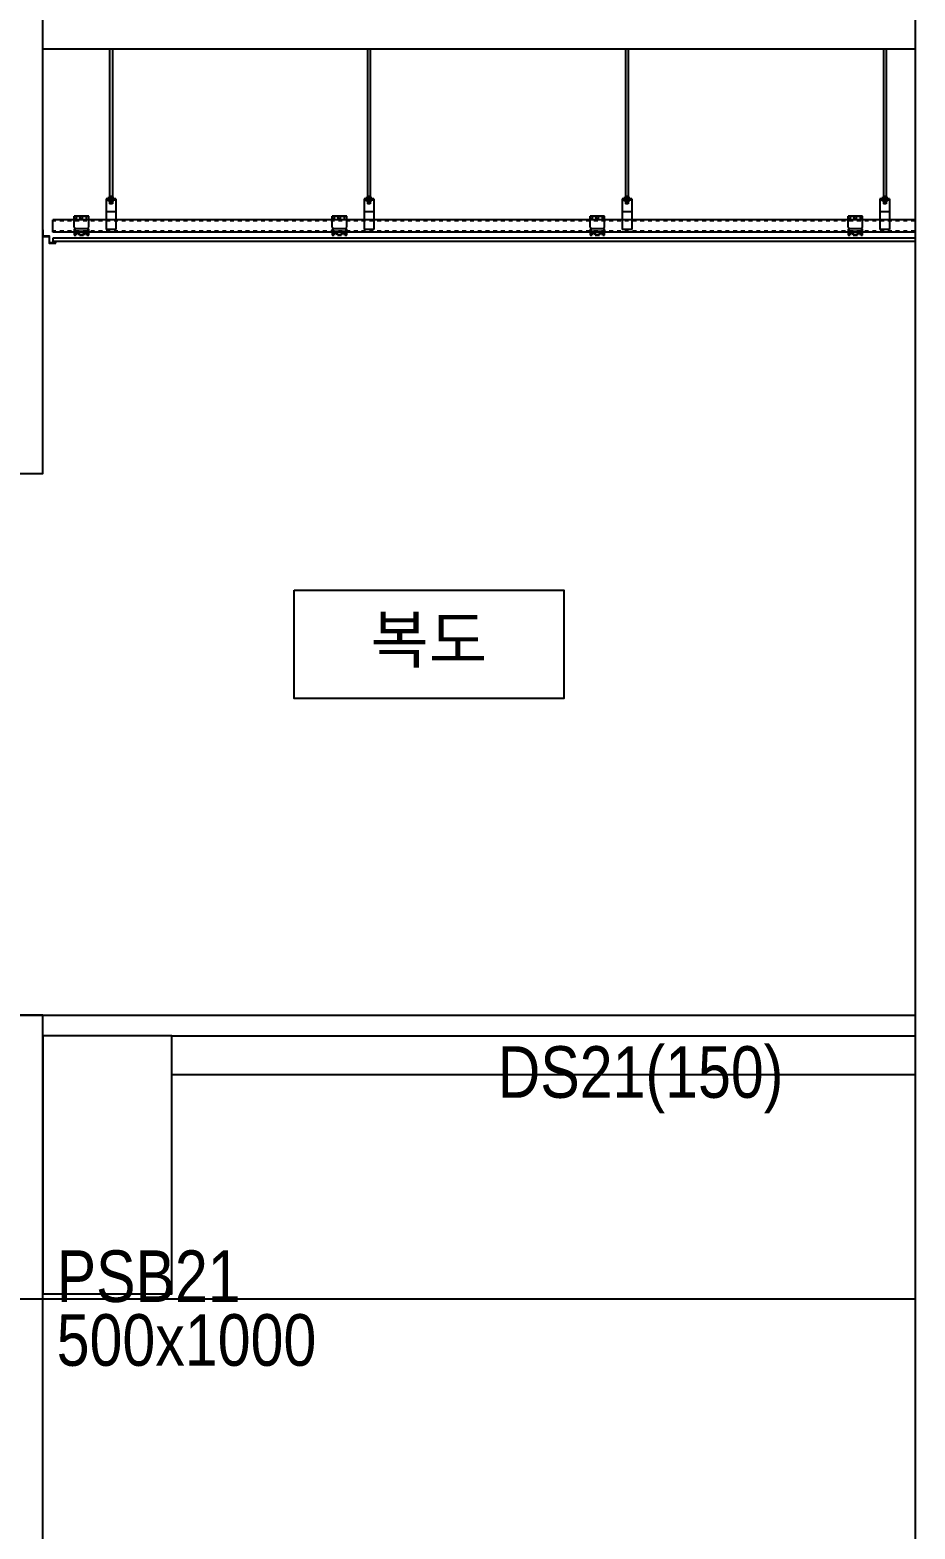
# Model space of a CAD drawing. Header units: millimetres. Extents: x 11948722 to 13111668, y -10771712 to -10232988.
# Drawn here: x 12146733 to 12150163, y -10558155 to -10552343 of the extents above; entities that cross this region are included whole.
import ezdxf
from ezdxf.enums import TextEntityAlignment as Align

# ---------------------------------------------------------------- set-up
doc = ezdxf.new("R2010")
doc.units = ezdxf.units.MM
doc.header["$LTSCALE"] = 150
doc.header["$MEASUREMENT"] = 0
doc.linetypes.add('CEN', pattern=[6.2, 6, -0.1, 0, -0.1])
doc.linetypes.add('HIDDEN', pattern=[2, 1, -1])
doc.layers.get('0').update_dxf_attribs({"linetype": 'CONTINUOUS'})
doc.layers.get('Defpoints').update_dxf_attribs({"color": 117, "linetype": 'CONTINUOUS'})
for name, color, linetype in [('4', 4, 'CONTINUOUS'), ('8', 8, 'CONTINUOUS'), ('A-중심선', 10, 'CEN'), ('CON-C', 2, 'CONTINUOUS'), ('ELE-06', 6, 'CONTINUOUS'), ('FIN', 5, 'CONTINUOUS'), ('Xref-계단단면도$0$3 dim0', 7, 'CONTINUOUS'), ('Xref-계단단면도$0$ELE-3', 6, 'CONTINUOUS'), ('Xref-계단단면도$0$TEX', 3, 'CONTINUOUS'), ('Xref-계단단면도$0$TEX-SYM', 3, 'CONTINUOUS')]:
    doc.layers.add(name, color=color, linetype=linetype)
doc.styles.add('A.NARROW', font='ARIALN.TTF')
doc.styles.add('Xref-계단단면도$0$나눔고딕 Se', font='')
doc.styles.add('Xref-계단단면도$0$돋움', font='')
doc.styles.get('Xref-계단단면도$0$나눔고딕 Se').set_extended_font_data('Dotum')
doc.styles.get('Xref-계단단면도$0$돋움').set_extended_font_data('Dotum')
doc.dimstyles.new('Xref-계단단면도$0$A1-100', dxfattribs={"dimtxt": 3, "dimasz": 1, "dimexe": 2, "dimexo": 2, "dimgap": 1, "dimtad": 1, "dimdec": 0, "dimzin": 12, "dimdsep": 46, "dimlunit": 6, "dimtxsty": 'Xref-계단단면도$0$나눔고딕 Se', "dimblk1": 'Xref-계단단면도$0$DIMDOT', "dimblk2": 'Xref-계단단면도$0$DIMDOT', "dimsah": 1, "dimcen": -1, "dimdle": 2, "dimclrd": 256, "dimclre": 256, "dimclrt": 3, "dimadec": 0, "dimazin": 0, "dimtfac": 1, "dimtdec": 0, "dimtix": 1, "dimtmove": 2, "dimatfit": 3, "dimldrblk": 'Xref-계단단면도$0$DIMDOT', "dimfxl": 1, "dimtvp": 1, "dimtolj": 1, "dimtzin": 12, "dimlwd": -1, "dimlwe": -1, "dimarcsym": 0})

# ---------------------------------------------------------------- blocks, each defined once
blk = doc.blocks.new('Xref-계단단면도$0$DIMDOT')
at = {"color": 0}
blk.add_line((-2, 0), (2, 0), dxfattribs=at)
for radius in [0.5, 0.25]:
    blk.add_circle((0, 0), radius, dxfattribs=at)
blk = doc.blocks.new('*D109')
at = {"layer": 'Defpoints', "color": 0, "transparency": 16777216}
for p in [(12150163.3, -10532012.8), (12153763.3, -10532012.8), (12150163.3, -10566162.8)]:
    blk.add_point(p, dxfattribs=at)
at = {"layer": 'Xref-계단단면도$0$3 dim0', "transparency": 16777216}
for p, q in [((12150283.3, -10532012.8), (12153883.3, -10532012.8)), ((12153763.3, -10566102.8), (12153763.3, -10532072.8)), ((12150283.3, -10566162.8), (12153883.3, -10566162.8))]:
    blk.add_line(p, q, dxfattribs=at)
at = {"layer": 'Xref-계단단면도$0$3 dim0', "transparency": 16777216, "xscale": 60, "yscale": 60, "zscale": 60}
for p, rotation in [((12153763.3, -10532012.8), 90), ((12153763.3, -10566162.8), 270)]:
    blk.add_blockref('Xref-계단단면도$0$DIMDOT', p, dxfattribs=dict(at, rotation=rotation))
at = {"layer": 'Xref-계단단면도$0$3 dim0', "color": 3, "transparency": 16777216, "insert": (12153577.9, -10549087.8), "char_height": 210, "attachment_point": 5, "rotation": 90, "style": 'Xref-계단단면도$0$나눔고딕 Se'}
blk.add_mtext('\\A1;34,150', dxfattribs=at)
blk = doc.blocks.new('*D112')
at = {"layer": 'Defpoints', "color": 0, "transparency": 16777216}
for p in [(12150163.3, -10546162.8), (12150163.3, -10556162.8), (12153163.3, -10556162.8)]:
    blk.add_point(p, dxfattribs=at)
at = {"layer": 'Xref-계단단면도$0$3 dim0', "transparency": 16777216}
for p, q in [((12150283.3, -10546162.8), (12153283.3, -10546162.8)), ((12153163.3, -10546222.8), (12153163.3, -10556102.8)), ((12150283.3, -10556162.8), (12153283.3, -10556162.8))]:
    blk.add_line(p, q, dxfattribs=at)
at = {"layer": 'Xref-계단단면도$0$3 dim0', "transparency": 16777216, "xscale": 60, "yscale": 60, "zscale": 60}
for p, rotation in [((12153163.3, -10546162.8), 90), ((12153163.3, -10556162.8), 270)]:
    blk.add_blockref('Xref-계단단면도$0$DIMDOT', p, dxfattribs=dict(at, rotation=rotation))
at = {"layer": 'Xref-계단단면도$0$3 dim0', "color": 3, "transparency": 16777216, "insert": (12152977.9, -10551162.8), "char_height": 210, "attachment_point": 5, "rotation": 90, "style": 'Xref-계단단면도$0$나눔고딕 Se'}
blk.add_mtext('\\A1;10,000', dxfattribs=at)

msp = doc.modelspace()

# ---------------------------------------------------------------- linework, layer by layer
at = {"layer": '4', "ltscale": 0.1}
msp.add_lwpolyline([(12146832.6, -10553168.8), (12146832.6, -10553162.8), (12146831.6, -10553162.8), (12146831.6, -10553167.8), (12146808.6, -10553167.8), (12146808.6, -10553142.8), (12146783.6, -10553142.8), (12146783.6, -10553118.8), (12146782.6, -10553118.8), (12146782.6, -10553143.8), (12146807.6, -10553143.8), (12146807.6, -10553168.8), (12146832.6, -10553168.8)], dxfattribs=at)
at = {"layer": '8'}
for p, q in [((12147040.6, -10552417.8), (12147040.6, -10552994)), ((12147051.9, -10552417.8), (12147051.9, -10552994)), ((12148040.6, -10552417.8), (12148040.6, -10552994)), ((12148051.9, -10552417.8), (12148051.9, -10552994)), ((12149040.6, -10552417.8), (12149040.6, -10552994)), ((12149051.9, -10552417.8), (12149051.9, -10552994)), ((12150040.6, -10552417.8), (12150040.6, -10552994)), ((12150051.9, -10552417.8), (12150051.9, -10552994)), ((12147027.5, -10552997.8), (12147027.5, -10553116.5)), ((12147065, -10552997.8), (12147027.5, -10552997.8)), ((12147065, -10553001.5), (12147027.5, -10553001.5)), ((12147057.5, -10552994), (12147035, -10552994)), ((12147035, -10552994), (12147035, -10552997.8)), ((12147035, -10553001.5), (12147035, -10553005.3)), ((12147057.5, -10553005.3), (12147035, -10553005.3)), ((12147038.7, -10552994), (12147038.7, -10552997.8)), ((12147038.7, -10553001.5), (12147038.7, -10553005.3)), ((12147051.9, -10552989), (12147040.6, -10552989)), ((12147051.9, -10552991.5), (12147040.6, -10552991.5)), ((12147040.6, -10553005.3), (12147040.6, -10553016.5)), ((12147051.9, -10553006.5), (12147040.6, -10553006.5)), ((12147051.9, -10553009), (12147040.6, -10553009)), ((12147051.9, -10553011.5), (12147040.6, -10553011.5)), ((12147051.9, -10553014), (12147040.6, -10553014)), ((12147051.9, -10553014), (12147040.6, -10553014)), ((12147051.9, -10553016.5), (12147040.6, -10553016.5)), ((12147051.9, -10553005.3), (12147051.9, -10553016.5)), ((12147053.7, -10552994), (12147053.7, -10552997.8)), ((12147053.7, -10553001.5), (12147053.7, -10553005.3)), ((12147057.5, -10552994), (12147057.5, -10552997.8)), ((12147057.5, -10553001.5), (12147057.5, -10553005.3)), ((12147065, -10552997.8), (12147065, -10553116.5)), ((12148027.5, -10552997.8), (12148027.5, -10553116.5)), ((12148065, -10552997.8), (12148027.5, -10552997.8)), ((12148065, -10553001.5), (12148027.5, -10553001.5)), ((12148057.5, -10552994), (12148035, -10552994)), ((12148035, -10552994), (12148035, -10552997.8)), ((12148035, -10553001.5), (12148035, -10553005.3)), ((12148057.5, -10553005.3), (12148035, -10553005.3)), ((12148038.7, -10552994), (12148038.7, -10552997.8)), ((12148038.7, -10553001.5), (12148038.7, -10553005.3)), ((12148051.9, -10552989), (12148040.6, -10552989)), ((12148051.9, -10552991.5), (12148040.6, -10552991.5)), ((12148040.6, -10553005.3), (12148040.6, -10553016.5)), ((12148051.9, -10553006.5), (12148040.6, -10553006.5)), ((12148051.9, -10553009), (12148040.6, -10553009)), ((12148051.9, -10553011.5), (12148040.6, -10553011.5)), ((12148051.9, -10553014), (12148040.6, -10553014)), ((12148051.9, -10553014), (12148040.6, -10553014)), ((12148051.9, -10553016.5), (12148040.6, -10553016.5)), ((12148051.9, -10553005.3), (12148051.9, -10553016.5)), ((12148053.7, -10552994), (12148053.7, -10552997.8)), ((12148053.7, -10553001.5), (12148053.7, -10553005.3)), ((12148057.5, -10552994), (12148057.5, -10552997.8)), ((12148057.5, -10553001.5), (12148057.5, -10553005.3)), ((12148065, -10552997.8), (12148065, -10553116.5)), ((12149027.5, -10552997.8), (12149027.5, -10553116.5)), ((12149065, -10552997.8), (12149027.5, -10552997.8)), ((12149065, -10553001.5), (12149027.5, -10553001.5)), ((12149057.5, -10552994), (12149035, -10552994)), ((12149035, -10552994), (12149035, -10552997.8)), ((12149035, -10553001.5), (12149035, -10553005.3)), ((12149057.5, -10553005.3), (12149035, -10553005.3)), ((12149038.7, -10552994), (12149038.7, -10552997.8)), ((12149038.7, -10553001.5), (12149038.7, -10553005.3)), ((12149051.9, -10552989), (12149040.6, -10552989)), ((12149051.9, -10552991.5), (12149040.6, -10552991.5)), ((12149040.6, -10553005.3), (12149040.6, -10553016.5)), ((12149051.9, -10553006.5), (12149040.6, -10553006.5)), ((12149051.9, -10553009), (12149040.6, -10553009)), ((12149051.9, -10553011.5), (12149040.6, -10553011.5)), ((12149051.9, -10553014), (12149040.6, -10553014)), ((12149051.9, -10553014), (12149040.6, -10553014)), ((12149051.9, -10553016.5), (12149040.6, -10553016.5)), ((12149051.9, -10553005.3), (12149051.9, -10553016.5)), ((12149053.7, -10552994), (12149053.7, -10552997.8)), ((12149053.7, -10553001.5), (12149053.7, -10553005.3)), ((12149057.5, -10552994), (12149057.5, -10552997.8)), ((12149057.5, -10553001.5), (12149057.5, -10553005.3)), ((12149065, -10552997.8), (12149065, -10553116.5)), ((12150027.5, -10552997.8), (12150027.5, -10553116.5)), ((12150065, -10552997.8), (12150027.5, -10552997.8)), ((12150065, -10553001.5), (12150027.5, -10553001.5)), ((12150057.5, -10552994), (12150035, -10552994)), ((12150035, -10552994), (12150035, -10552997.8)), ((12150035, -10553001.5), (12150035, -10553005.3)), ((12150057.5, -10553005.3), (12150035, -10553005.3)), ((12150038.7, -10552994), (12150038.7, -10552997.8)), ((12150038.7, -10553001.5), (12150038.7, -10553005.3)), ((12150051.9, -10552989), (12150040.6, -10552989)), ((12150051.9, -10552991.5), (12150040.6, -10552991.5)), ((12150040.6, -10553005.3), (12150040.6, -10553016.5)), ((12150051.9, -10553006.5), (12150040.6, -10553006.5)), ((12150051.9, -10553009), (12150040.6, -10553009)), ((12150051.9, -10553011.5), (12150040.6, -10553011.5)), ((12150051.9, -10553014), (12150040.6, -10553014)), ((12150051.9, -10553014), (12150040.6, -10553014)), ((12150051.9, -10553016.5), (12150040.6, -10553016.5)), ((12150051.9, -10553005.3), (12150051.9, -10553016.5)), ((12150053.7, -10552994), (12150053.7, -10552997.8)), ((12150053.7, -10553001.5), (12150053.7, -10553005.3)), ((12150057.5, -10552994), (12150057.5, -10552997.8)), ((12150057.5, -10553001.5), (12150057.5, -10553005.3)), ((12150065, -10552997.8), (12150065, -10553116.5)), ((12146960.2, -10553064), (12146904, -10553064)), ((12146904, -10553107.8), (12146904, -10553064)), ((12146960.2, -10553066.5), (12146904, -10553066.5)), ((12146907.6, -10553075.3), (12146904, -10553075.3)), ((12146912.7, -10553075.3), (12146909, -10553075.3)), ((12146912.7, -10553069.4), (12146912.7, -10553064)), ((12146912.7, -10553075.3), (12146912.7, -10553071.1)), ((12146927.7, -10553069.4), (12146927.7, -10553064)), ((12146927.7, -10553075.3), (12146927.7, -10553071.1)), ((12146931.7, -10553075.3), (12146927.7, -10553075.3)), ((12146936.5, -10553075.3), (12146933.4, -10553075.3)), ((12146936.5, -10553069.4), (12146936.5, -10553064)), ((12146936.5, -10553075.3), (12146936.5, -10553071.1)), ((12146951.5, -10553069.4), (12146951.5, -10553064)), ((12146951.5, -10553075.3), (12146951.5, -10553071.1)), ((12146954.5, -10553075.3), (12146951.5, -10553075.3)), ((12146960.2, -10553075.3), (12146956.6, -10553075.3)), ((12146960.2, -10553107.8), (12146960.2, -10553064)), ((12147065, -10553047.8), (12147027.5, -10553047.8)), ((12147960.2, -10553064), (12147904, -10553064)), ((12147904, -10553107.8), (12147904, -10553064)), ((12147960.2, -10553066.5), (12147904, -10553066.5)), ((12147907.6, -10553075.3), (12147904, -10553075.3)), ((12147912.7, -10553075.3), (12147909, -10553075.3)), ((12147912.7, -10553069.4), (12147912.7, -10553064)), ((12147912.7, -10553075.3), (12147912.7, -10553071.1)), ((12147927.7, -10553069.4), (12147927.7, -10553064)), ((12147927.7, -10553075.3), (12147927.7, -10553071.1)), ((12147931.7, -10553075.3), (12147927.7, -10553075.3)), ((12147936.5, -10553075.3), (12147933.4, -10553075.3)), ((12147936.5, -10553069.4), (12147936.5, -10553064)), ((12147936.5, -10553075.3), (12147936.5, -10553071.1)), ((12147951.5, -10553069.4), (12147951.5, -10553064)), ((12147951.5, -10553075.3), (12147951.5, -10553071.1)), ((12147954.5, -10553075.3), (12147951.5, -10553075.3)), ((12147960.2, -10553075.3), (12147956.6, -10553075.3)), ((12147960.2, -10553107.8), (12147960.2, -10553064)), ((12148065, -10553047.8), (12148027.5, -10553047.8)), ((12148960.2, -10553064), (12148904, -10553064)), ((12148904, -10553107.8), (12148904, -10553064)), ((12148960.2, -10553066.5), (12148904, -10553066.5)), ((12148907.6, -10553075.3), (12148904, -10553075.3)), ((12148912.7, -10553075.3), (12148909, -10553075.3)), ((12148912.7, -10553069.4), (12148912.7, -10553064)), ((12148912.7, -10553075.3), (12148912.7, -10553071.1)), ((12148927.7, -10553069.4), (12148927.7, -10553064)), ((12148927.7, -10553075.3), (12148927.7, -10553071.1)), ((12148931.7, -10553075.3), (12148927.7, -10553075.3)), ((12148936.5, -10553075.3), (12148933.4, -10553075.3)), ((12148936.5, -10553069.4), (12148936.5, -10553064)), ((12148936.5, -10553075.3), (12148936.5, -10553071.1)), ((12148951.5, -10553069.4), (12148951.5, -10553064)), ((12148951.5, -10553075.3), (12148951.5, -10553071.1)), ((12148954.5, -10553075.3), (12148951.5, -10553075.3)), ((12148960.2, -10553075.3), (12148956.6, -10553075.3)), ((12148960.2, -10553107.8), (12148960.2, -10553064)), ((12149065, -10553047.8), (12149027.5, -10553047.8)), ((12149960.2, -10553064), (12149904, -10553064)), ((12149904, -10553107.8), (12149904, -10553064)), ((12149960.2, -10553066.5), (12149904, -10553066.5)), ((12149907.6, -10553075.3), (12149904, -10553075.3)), ((12149912.7, -10553075.3), (12149909, -10553075.3)), ((12149912.7, -10553069.4), (12149912.7, -10553064)), ((12149912.7, -10553075.3), (12149912.7, -10553071.1)), ((12149927.7, -10553069.4), (12149927.7, -10553064)), ((12149927.7, -10553075.3), (12149927.7, -10553071.1)), ((12149931.7, -10553075.3), (12149927.7, -10553075.3)), ((12149936.5, -10553075.3), (12149933.4, -10553075.3)), ((12149936.5, -10553069.4), (12149936.5, -10553064)), ((12149936.5, -10553075.3), (12149936.5, -10553071.1)), ((12149951.5, -10553069.4), (12149951.5, -10553064)), ((12149951.5, -10553075.3), (12149951.5, -10553071.1)), ((12149954.5, -10553075.3), (12149951.5, -10553075.3)), ((12149960.2, -10553075.3), (12149956.6, -10553075.3)), ((12149960.2, -10553107.8), (12149960.2, -10553064)), ((12150065, -10553047.8), (12150027.5, -10553047.8)), ((12146910.2, -10553114), (12146904, -10553107.8)), ((12146904, -10553114), (12146904, -10553137.8)), ((12146910.2, -10553114), (12146904, -10553114)), ((12146904, -10553137.8), (12146911.5, -10553137.8)), ((12146906.5, -10553116.5), (12146906.5, -10553135.3)), ((12146910.2, -10553116.5), (12146906.5, -10553116.5)), ((12146957.7, -10553124), (12146906.5, -10553124)), ((12146906.5, -10553135.3), (12146909.3, -10553135.3)), ((12146954, -10553114), (12146910.2, -10553114)), ((12146910.2, -10553116.5), (12146910.2, -10553114)), ((12146924, -10553137.8), (12146940.2, -10553137.8)), ((12146926.1, -10553135.3), (12146938.1, -10553135.3)), ((12146952.7, -10553137.8), (12146960.2, -10553137.8)), ((12146954, -10553114), (12146960.2, -10553107.8)), ((12146960.2, -10553114), (12146954, -10553114)), ((12146954, -10553116.5), (12146954, -10553114)), ((12146957.7, -10553116.5), (12146954, -10553116.5)), ((12146954.9, -10553135.3), (12146957.7, -10553135.3)), ((12146957.7, -10553135.3), (12146957.7, -10553116.5)), ((12146960.2, -10553137.8), (12146960.2, -10553114)), ((12147065, -10553116.5), (12147027.5, -10553116.5)), ((12147910.2, -10553114), (12147904, -10553107.8)), ((12147904, -10553114), (12147904, -10553137.8)), ((12147910.2, -10553114), (12147904, -10553114)), ((12147904, -10553137.8), (12147911.5, -10553137.8)), ((12147906.5, -10553116.5), (12147906.5, -10553135.3)), ((12147910.2, -10553116.5), (12147906.5, -10553116.5)), ((12147957.7, -10553124), (12147906.5, -10553124)), ((12147906.5, -10553135.3), (12147909.3, -10553135.3)), ((12147954, -10553114), (12147910.2, -10553114)), ((12147910.2, -10553116.5), (12147910.2, -10553114)), ((12147924, -10553137.8), (12147940.2, -10553137.8)), ((12147926.1, -10553135.3), (12147938.1, -10553135.3)), ((12147952.7, -10553137.8), (12147960.2, -10553137.8)), ((12147954, -10553114), (12147960.2, -10553107.8)), ((12147960.2, -10553114), (12147954, -10553114)), ((12147954, -10553116.5), (12147954, -10553114)), ((12147957.7, -10553116.5), (12147954, -10553116.5)), ((12147954.9, -10553135.3), (12147957.7, -10553135.3)), ((12147957.7, -10553135.3), (12147957.7, -10553116.5)), ((12147960.2, -10553137.8), (12147960.2, -10553114)), ((12148065, -10553116.5), (12148027.5, -10553116.5)), ((12148910.2, -10553114), (12148904, -10553107.8)), ((12148904, -10553114), (12148904, -10553137.8)), ((12148910.2, -10553114), (12148904, -10553114)), ((12148904, -10553137.8), (12148911.5, -10553137.8)), ((12148906.5, -10553116.5), (12148906.5, -10553135.3)), ((12148910.2, -10553116.5), (12148906.5, -10553116.5)), ((12148957.7, -10553124), (12148906.5, -10553124)), ((12148906.5, -10553135.3), (12148909.3, -10553135.3)), ((12148954, -10553114), (12148910.2, -10553114)), ((12148910.2, -10553116.5), (12148910.2, -10553114)), ((12148924, -10553137.8), (12148940.2, -10553137.8)), ((12148926.1, -10553135.3), (12148938.1, -10553135.3)), ((12148952.7, -10553137.8), (12148960.2, -10553137.8)), ((12148954, -10553114), (12148960.2, -10553107.8)), ((12148954, -10553116.5), (12148954, -10553114)), ((12148960.2, -10553114), (12148954, -10553114)), ((12148957.7, -10553116.5), (12148954, -10553116.5)), ((12148954.9, -10553135.3), (12148957.7, -10553135.3)), ((12148957.7, -10553135.3), (12148957.7, -10553116.5)), ((12148960.2, -10553137.8), (12148960.2, -10553114)), ((12149065, -10553116.5), (12149027.5, -10553116.5)), ((12149910.2, -10553114), (12149904, -10553107.8)), ((12149904, -10553114), (12149904, -10553137.8)), ((12149910.2, -10553114), (12149904, -10553114)), ((12149904, -10553137.8), (12149911.5, -10553137.8)), ((12149906.5, -10553116.5), (12149906.5, -10553135.3)), ((12149910.2, -10553116.5), (12149906.5, -10553116.5)), ((12149957.7, -10553124), (12149906.5, -10553124)), ((12149906.5, -10553135.3), (12149909.3, -10553135.3)), ((12149954, -10553114), (12149910.2, -10553114)), ((12149910.2, -10553116.5), (12149910.2, -10553114)), ((12149924, -10553137.8), (12149940.2, -10553137.8)), ((12149926.1, -10553135.3), (12149938.1, -10553135.3)), ((12149952.7, -10553137.8), (12149960.2, -10553137.8)), ((12149954, -10553114), (12149960.2, -10553107.8)), ((12149954, -10553116.5), (12149954, -10553114)), ((12149960.2, -10553114), (12149954, -10553114)), ((12149957.7, -10553116.5), (12149954, -10553116.5)), ((12149954.9, -10553135.3), (12149957.7, -10553135.3)), ((12149957.7, -10553135.3), (12149957.7, -10553116.5)), ((12149960.2, -10553137.8), (12149960.2, -10553114)), ((12150065, -10553116.5), (12150027.5, -10553116.5))]:
    msp.add_line(p, q, dxfattribs=at)
at = {"layer": '8', "linetype": 'HIDDEN', "ltscale": 0.1}
for p, q in [((12150163.3, -10553082.8), (12146821.6, -10553082.8)), ((12150163.3, -10553122.8), (12146821.6, -10553122.8))]:
    msp.add_line(p, q, dxfattribs=at)
at = {"layer": '8'}
for centre, radius, start, end in [((12146917.7, -10553137.8), 8.75, 16.60155, 163.39845), ((12146917.7, -10553137.8), 6.25, 0, 180), ((12146946.5, -10553137.8), 8.75, 16.60155, 163.39845), ((12146946.5, -10553137.8), 6.25, 0, 180), ((12147917.7, -10553137.8), 8.75, 16.60155, 163.39845), ((12147917.7, -10553137.8), 6.25, 0, 180), ((12147946.5, -10553137.8), 8.75, 16.60155, 163.39845), ((12147946.5, -10553137.8), 6.25, 0, 180), ((12148917.7, -10553137.8), 8.75, 16.60155, 163.39845), ((12148917.7, -10553137.8), 6.25, 0, 180), ((12148946.5, -10553137.8), 8.75, 16.60155, 163.39845), ((12148946.5, -10553137.8), 6.25, 0, 180), ((12149917.7, -10553137.8), 8.75, 16.60155, 163.39845), ((12149917.7, -10553137.8), 6.25, 0, 180), ((12149946.5, -10553137.8), 8.75, 16.60155, 163.39845), ((12149946.5, -10553137.8), 6.25, 0, 180)]:
    msp.add_arc(centre, radius, start, end, dxfattribs=at)
at = {"layer": 'A-중심선', "linetype": 'ByBlock', "ltscale": 0.5}
for p, q in [((12132537.3, -10556162.8), (12150163.3, -10556162.8)), ((12132537.3, -10557262.8), (12150163.3, -10557262.8))]:
    msp.add_line(p, q, dxfattribs=at)
at = {"layer": 'CON-C', "ltscale": 1200, "flags": 128}
for points in [[(12142882.6, -10550362.8), (12142882.6, -10546352.8), (12146482.6, -10546352.8), (12146482.6, -10554062.8), (12146782.6, -10554062.8), (12146782.6, -10546162.8)], [(12142882.6, -10560362.8), (12142882.6, -10556352.8), (12146482.6, -10556352.8), (12146482.6, -10564062.8), (12146782.6, -10564062.8), (12146782.6, -10556162.8), (12146482.6, -10556162.8)], [(12147282.6, -10556242.8), (12150163.3, -10556242.8)], [(12147282.6, -10556392.8), (12150163.3, -10556392.8)]]:
    msp.add_lwpolyline(points, dxfattribs=at)
at = {"layer": 'CON-C'}
msp.add_lwpolyline([(12146782.6, -10557242.8), (12147282.6, -10557242.8), (12147282.6, -10556242.8), (12146782.6, -10556242.8)], close=True, dxfattribs=at)
at = {"layer": 'Defpoints', "ltscale": 1200}
msp.add_lwpolyline([(12132537.3, -10525959.4), (12150163.3, -10525959.4), (12150163.3, -10580443.8), (12132537.3, -10580443.8)], close=True, dxfattribs=at)
at = {"layer": 'ELE-06', "flags": 128}
msp.add_lwpolyline([(12146782.6, -10556162.8), (12150163.3, -10556162.8)], dxfattribs=at)
at = {"layer": 'FIN', "color": 8}
for p, q in [((12150163.3, -10553079), (12146821.6, -10553079)), ((12146821.6, -10553126.5), (12146821.6, -10553079)), ((12150163.3, -10553126.5), (12146821.6, -10553126.5))]:
    msp.add_line(p, q, dxfattribs=at)
at = {"layer": 'FIN', "color": 150}
for p, q in [((12150163.3, -10553150.3), (12146821.6, -10553150.3)), ((12150163.3, -10553162.8), (12146821.6, -10553162.8))]:
    msp.add_line(p, q, dxfattribs=at)
at = {"layer": 'FIN', "color": 150, "flags": 128}
msp.add_lwpolyline([(12146821.6, -10553150.3), (12146821.6, -10553162.8)], dxfattribs=at)
at = {"layer": 'Xref-계단단면도$0$ELE-3'}
msp.add_line((12150163.3, -10552417.8), (12146782.6, -10552417.8), dxfattribs=at)
at = {"layer": 'Xref-계단단면도$0$TEX-SYM'}
msp.add_lwpolyline([(12147757.2, -10554514.1), (12148801.6, -10554514.1), (12148801.6, -10554934.1), (12147757.2, -10554934.1)], close=True, dxfattribs=at)

# ---------------------------------------------------------------- texts
at = {"layer": 'Defpoints', "style": 'A.NARROW'}
for s, p in [('DS21(150)', (12148545.5, -10556382.8)), ('PSB21', (12146836.1, -10557174.4)), ('500x1000', (12146836.1, -10557421.8))]:
    msp.add_text(s, height=200, dxfattribs=at).set_placement(p, align=Align.MIDDLE_LEFT)
at = {"layer": 'Xref-계단단면도$0$TEX', "style": 'Xref-계단단면도$0$돋움'}
msp.add_text('복도', height=180, dxfattribs=at).set_placement((12148052.6, -10554706.1), align=Align.MIDDLE_LEFT)

# ---------------------------------------------------------------- dimensions: what is measured, and where the dimension line sits
at = {"layer": 'Xref-계단단면도$0$3 dim0'}
for base, p1, p2, picture, middle in [((12153763.3, -10532012.8), (12150163.3, -10566162.8), (12150163.3, -10532012.8), '*D109', (12153577.9, -10549087.8)), ((12153163.3, -10556162.8), (12150163.3, -10546162.8), (12150163.3, -10556162.8), '*D112', (12152977.9, -10551162.8))]:
    dim = msp.add_linear_dim(base=base, p1=p1, p2=p2, angle=90, dimstyle='Xref-계단단면도$0$A1-100', override={"dimscale": 60, "dimtxt": 3.5}, dxfattribs=at)
    dim.commit()
    dim.dimension.update_dxf_attribs({"geometry": picture, "text_midpoint": middle})

doc.saveas('drawing.dxf')
